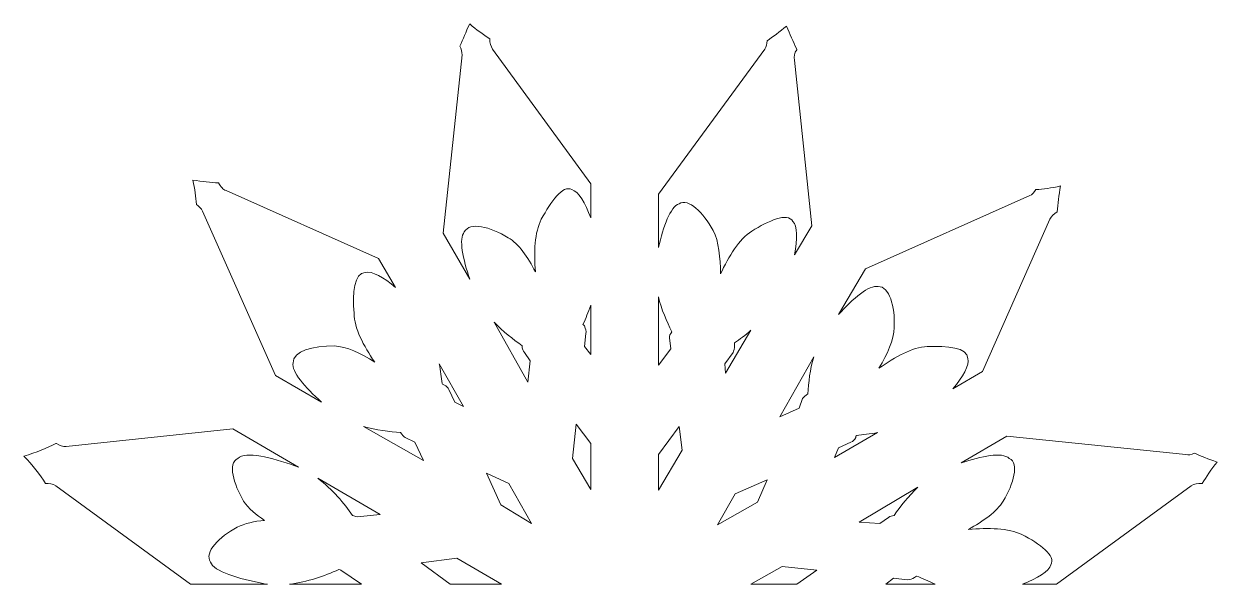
# Model space of a CAD drawing. Header units: centimetres. Extents: x -33.1 to -5.6, y 20.1 to 67.8.
# Drawn here: x -28.75 to -22.01, y 40.68 to 43.84 of the extents above; entities that cross this region are included whole.
import ezdxf

# ---------------------------------------------------------------- set-up
doc = ezdxf.new("R2010")
doc.units = ezdxf.units.CM
doc.header["$MEASUREMENT"] = 0
doc.layers.add('Layer 1', color=7, linetype='Continuous')

msp = doc.modelspace()

# ---------------------------------------------------------------- linework, layer by layer
at = {"layer": 'Layer 1', "color": 7, "lineweight": 0}
for points, knots in [([(-25.54588, 42.74426), (-25.54588, 42.74426), (-25.54588, 42.74426), (-25.54588, 42.74426), (-25.54588, 42.74426), (-25.5794, 42.82865), (-25.61536, 42.89531), (-25.65396, 42.9036), (-25.65396, 42.9036), (-25.70385, 42.93264), (-25.771, 42.83694), (-25.82587, 42.73617), (-25.82587, 42.73617), (-25.86358, 42.66161), (-25.86846, 42.55217), (-25.85939, 42.43922), (-25.85939, 42.43922), (-25.9012, 42.52313), (-25.95441, 42.59856), (-26.0125, 42.63208), (-26.0125, 42.63208), (-26.11414, 42.69436), (-26.23041, 42.72379), (-26.26062, 42.66483), (-26.26062, 42.66483), (-26.29424, 42.6276), (-26.26725, 42.51056), (-26.23041, 42.39741), (-26.23041, 42.39741), (-26.23041, 42.39741), (-26.38039, 42.65713), (-26.38039, 42.65713), (-26.38039, 42.65713), (-26.38039, 42.65713), (-26.27309, 43.66434), (-26.27309, 43.66434), (-26.27309, 43.66434), (-26.27309, 43.6811), (-26.27709, 43.69796), (-26.28528, 43.71443), (-26.28528, 43.71443), (-26.26725, 43.75244), (-26.25263, 43.79415), (-26.23041, 43.83995), (-26.23041, 43.83995), (-26.19279, 43.80604), (-26.15508, 43.78148), (-26.11746, 43.75604), (-26.11746, 43.75604), (-26.11746, 43.7307), (-26.11093, 43.71443), (-26.10099, 43.69796), (-26.10099, 43.69796), (-26.10099, 43.69796), (-25.54588, 42.93683), (-25.54588, 42.93683), (-25.54588, 42.93683), (-25.54588, 42.93683), (-25.54588, 42.74426), (-25.54588, 42.74426)], [0, 0, 0, 0, 0.0625, 0.0625, 0.0625, 0.0625, 0.125, 0.125, 0.125, 0.125, 0.1875, 0.1875, 0.1875, 0.1875, 0.25, 0.25, 0.25, 0.25, 0.3125, 0.3125, 0.3125, 0.3125, 0.375, 0.375, 0.375, 0.375, 0.4375, 0.4375, 0.4375, 0.4375, 0.5, 0.5, 0.5, 0.5, 0.5625, 0.5625, 0.5625, 0.5625, 0.625, 0.625, 0.625, 0.625, 0.6875, 0.6875, 0.6875, 0.6875, 0.75, 0.75, 0.75, 0.75, 0.8125, 0.8125, 0.8125, 0.8125, 0.875, 0.875, 0.875, 0.875, 1, 1, 1, 1]), ([(-25.16492, 42.87826), (-25.16492, 42.87826), (-25.16492, 42.87826), (-25.16492, 42.87826), (-25.16492, 42.87826), (-25.16492, 42.87826), (-24.56401, 43.69796), (-24.56401, 43.69796), (-24.56401, 43.69796), (-24.55485, 43.70985), (-24.55085, 43.727), (-24.55085, 43.74425), (-24.55085, 43.74425), (-24.51801, 43.76881), (-24.47952, 43.79415), (-24.4419, 43.82738), (-24.4419, 43.82738), (-24.42143, 43.78148), (-24.40496, 43.73977), (-24.38372, 43.69796), (-24.38372, 43.69796), (-24.38372, 43.69796), (-24.38372, 43.69796), (-24.38372, 43.69338), (-24.38372, 43.69338), (-24.39609, 43.67662), (-24.40097, 43.65615), (-24.39609, 43.63451), (-24.39609, 43.63451), (-24.39609, 43.63451), (-24.29854, 42.69972), (-24.29854, 42.69972), (-24.29854, 42.69972), (-24.29854, 42.69972), (-24.39609, 42.53541), (-24.39609, 42.53541), (-24.39609, 42.53541), (-24.37884, 42.6239), (-24.37884, 42.69972), (-24.40496, 42.72379), (-24.40496, 42.72379), (-24.43703, 42.77778), (-24.54267, 42.72798), (-24.63769, 42.66902), (-24.63769, 42.66902), (-24.70971, 42.6239), (-24.76691, 42.52683), (-24.81447, 42.42733), (-24.81447, 42.42733), (-24.81447, 42.51913), (-24.82266, 42.61045), (-24.85628, 42.67341), (-24.85628, 42.67341), (-24.91115, 42.77408), (-24.99389, 42.85769), (-25.04798, 42.82417), (-25.04798, 42.82417), (-25.09865, 42.80741), (-25.13559, 42.69436), (-25.16492, 42.5777), (-25.16492, 42.5777), (-25.16492, 42.5777), (-25.16492, 42.87826), (-25.16492, 42.87826)], [0, 0, 0, 0, 0.0588235, 0.0588235, 0.0588235, 0.0588235, 0.1176471, 0.1176471, 0.1176471, 0.1176471, 0.1764706, 0.1764706, 0.1764706, 0.1764706, 0.2352941, 0.2352941, 0.2352941, 0.2352941, 0.2941176, 0.2941176, 0.2941176, 0.2941176, 0.3529412, 0.3529412, 0.3529412, 0.3529412, 0.4117647, 0.4117647, 0.4117647, 0.4117647, 0.4705882, 0.4705882, 0.4705882, 0.4705882, 0.5294118, 0.5294118, 0.5294118, 0.5294118, 0.5882353, 0.5882353, 0.5882353, 0.5882353, 0.6470588, 0.6470588, 0.6470588, 0.6470588, 0.7058824, 0.7058824, 0.7058824, 0.7058824, 0.7647059, 0.7647059, 0.7647059, 0.7647059, 0.8235294, 0.8235294, 0.8235294, 0.8235294, 0.8823529, 0.8823529, 0.8823529, 0.8823529, 1, 1, 1, 1]), ([(-27.77333, 42.82047), (-27.77333, 42.82047), (-27.77333, 42.82047), (-27.77333, 42.82047), (-27.77333, 42.82047), (-27.77733, 42.8614), (-27.78142, 42.9072), (-27.79448, 42.95759), (-27.79448, 42.95759), (-27.7398, 42.94989), (-27.69381, 42.9454), (-27.64878, 42.94131), (-27.64878, 42.94131), (-27.63484, 42.92036), (-27.62344, 42.9036), (-27.6061, 42.8995), (-27.6061, 42.8995), (-27.6061, 42.8995), (-26.74478, 42.51426), (-26.74478, 42.51426), (-26.74478, 42.51426), (-26.74478, 42.51426), (-26.64976, 42.35161), (-26.64976, 42.35161), (-26.64976, 42.35161), (-26.71603, 42.40647), (-26.78318, 42.44828), (-26.8208, 42.436), (-26.8208, 42.436), (-26.88317, 42.436), (-26.89213, 42.31769), (-26.88317, 42.20532), (-26.88317, 42.20532), (-26.88317, 42.12112), (-26.82908, 42.02152), (-26.76681, 41.92991), (-26.76681, 41.92991), (-26.84555, 41.97991), (-26.92576, 42.01782), (-26.99612, 42.02152), (-26.99612, 42.02152), (-27.11326, 42.02152), (-27.23031, 41.99219), (-27.22709, 41.92533), (-27.22709, 41.92533), (-27.23849, 41.87583), (-27.15907, 41.78704), (-27.06746, 41.70391), (-27.06746, 41.70391), (-27.06746, 41.70391), (-27.3261, 41.85419), (-27.3261, 41.85419), (-27.3261, 41.85419), (-27.3261, 41.85419), (-27.7398, 42.78236), (-27.7398, 42.78236), (-27.7398, 42.78236), (-27.74458, 42.79971), (-27.76173, 42.80741), (-27.77333, 42.82047)], [0, 0, 0, 0, 0.0625, 0.0625, 0.0625, 0.0625, 0.125, 0.125, 0.125, 0.125, 0.1875, 0.1875, 0.1875, 0.1875, 0.25, 0.25, 0.25, 0.25, 0.3125, 0.3125, 0.3125, 0.3125, 0.375, 0.375, 0.375, 0.375, 0.4375, 0.4375, 0.4375, 0.4375, 0.5, 0.5, 0.5, 0.5, 0.5625, 0.5625, 0.5625, 0.5625, 0.625, 0.625, 0.625, 0.625, 0.6875, 0.6875, 0.6875, 0.6875, 0.75, 0.75, 0.75, 0.75, 0.8125, 0.8125, 0.8125, 0.8125, 0.875, 0.875, 0.875, 0.875, 1, 1, 1, 1]), ([(-23.99467, 42.45647), (-23.99467, 42.45647), (-23.99467, 42.45647), (-23.99467, 42.45647), (-23.99467, 42.45647), (-23.99467, 42.45647), (-23.06689, 42.86997), (-23.06689, 42.86997), (-23.06689, 42.86997), (-23.05461, 42.87416), (-23.04156, 42.89093), (-23.03327, 42.9036), (-23.03327, 42.9036), (-22.99146, 42.9072), (-22.94488, 42.91207), (-22.89498, 42.92455), (-22.89498, 42.92455), (-22.90307, 42.86997), (-22.90892, 42.82417), (-22.91291, 42.77778), (-22.91291, 42.77778), (-22.93338, 42.76521), (-22.94488, 42.75332), (-22.95394, 42.73617), (-22.95394, 42.73617), (-22.95394, 42.73617), (-23.33461, 41.87583), (-23.33461, 41.87583), (-23.33461, 41.87583), (-23.33461, 41.87583), (-23.50164, 41.77876), (-23.50164, 41.77876), (-23.50164, 41.77876), (-23.44775, 41.84591), (-23.40516, 41.91257), (-23.41822, 41.95067), (-23.41822, 41.95067), (-23.41822, 42.01304), (-23.53458, 42.02152), (-23.64666, 42.01782), (-23.64666, 42.01782), (-23.73184, 42.01304), (-23.82685, 41.95896), (-23.91934, 41.89551), (-23.91934, 41.89551), (-23.86944, 41.97543), (-23.8367, 42.05515), (-23.83338, 42.126), (-23.83338, 42.126), (-23.82685, 42.24314), (-23.86213, 42.36018), (-23.92353, 42.3558), (-23.92353, 42.3558), (-23.97421, 42.36837), (-24.06523, 42.28865), (-24.14865, 42.19763), (-24.14865, 42.19763), (-24.14865, 42.19763), (-23.99467, 42.45647), (-23.99467, 42.45647)], [0, 0, 0, 0, 0.0625, 0.0625, 0.0625, 0.0625, 0.125, 0.125, 0.125, 0.125, 0.1875, 0.1875, 0.1875, 0.1875, 0.25, 0.25, 0.25, 0.25, 0.3125, 0.3125, 0.3125, 0.3125, 0.375, 0.375, 0.375, 0.375, 0.4375, 0.4375, 0.4375, 0.4375, 0.5, 0.5, 0.5, 0.5, 0.5625, 0.5625, 0.5625, 0.5625, 0.625, 0.625, 0.625, 0.625, 0.6875, 0.6875, 0.6875, 0.6875, 0.75, 0.75, 0.75, 0.75, 0.8125, 0.8125, 0.8125, 0.8125, 0.875, 0.875, 0.875, 0.875, 1, 1, 1, 1]), ([(-25.54588, 41.97172), (-25.54588, 41.97172), (-25.54588, 41.97172), (-25.54588, 41.97172), (-25.54588, 41.97172), (-25.54588, 41.97172), (-25.58262, 42.01782), (-25.58262, 42.01782), (-25.58262, 42.01782), (-25.58262, 42.01782), (-25.57434, 42.09208), (-25.57434, 42.09208), (-25.57434, 42.09208), (-25.572, 42.10465), (-25.57434, 42.11742), (-25.58262, 42.13418), (-25.58262, 42.13418), (-25.58262, 42.13876), (-25.59081, 42.13876), (-25.59081, 42.14276), (-25.59081, 42.14276), (-25.57434, 42.17638), (-25.56128, 42.20991), (-25.54588, 42.25171), (-25.54588, 42.25171), (-25.54588, 42.25171), (-25.54588, 41.97172), (-25.54588, 41.97172)], [0, 0, 0, 0, 0.125, 0.125, 0.125, 0.125, 0.25, 0.25, 0.25, 0.25, 0.375, 0.375, 0.375, 0.375, 0.5, 0.5, 0.5, 0.5, 0.625, 0.625, 0.625, 0.625, 0.75, 0.75, 0.75, 0.75, 1, 1, 1, 1]), ([(-25.16492, 42.29752), (-25.16492, 42.29752), (-25.16492, 42.29752), (-25.16492, 42.29752), (-25.16492, 42.29752), (-25.14777, 42.22638), (-25.11746, 42.15923), (-25.08891, 42.10144), (-25.08891, 42.10144), (-25.09865, 42.08867), (-25.10284, 42.0761), (-25.10284, 42.06674), (-25.10284, 42.06674), (-25.10284, 42.06674), (-25.09544, 42.00525), (-25.09544, 42.00525), (-25.09544, 42.00525), (-25.09544, 42.00525), (-25.16492, 41.91257), (-25.16492, 41.91257), (-25.16492, 41.91257), (-25.16492, 41.91257), (-25.16492, 42.29752), (-25.16492, 42.29752)], [0, 0, 0, 0, 0.1428571, 0.1428571, 0.1428571, 0.1428571, 0.2857143, 0.2857143, 0.2857143, 0.2857143, 0.4285714, 0.4285714, 0.4285714, 0.4285714, 0.5714286, 0.5714286, 0.5714286, 0.5714286, 0.7142857, 0.7142857, 0.7142857, 0.7142857, 1, 1, 1, 1]), ([(-26.0928, 42.15552), (-26.0928, 42.15552), (-26.0928, 42.15552), (-26.0928, 42.15552), (-26.0928, 42.15552), (-26.0429, 42.10144), (-25.98394, 42.05885), (-25.93395, 42.02152), (-25.93395, 42.02152), (-25.93395, 42.00525), (-25.92995, 41.99219), (-25.92167, 41.98391), (-25.92167, 41.98391), (-25.92167, 41.98391), (-25.88814, 41.93761), (-25.88814, 41.93761), (-25.88814, 41.93761), (-25.88814, 41.93761), (-25.9012, 41.81696), (-25.9012, 41.81696), (-25.9012, 41.81696), (-25.9012, 41.81696), (-26.0928, 42.15552), (-26.0928, 42.15552)], [0, 0, 0, 0, 0.1428571, 0.1428571, 0.1428571, 0.1428571, 0.2857143, 0.2857143, 0.2857143, 0.2857143, 0.4285714, 0.4285714, 0.4285714, 0.4285714, 0.5714286, 0.5714286, 0.5714286, 0.5714286, 0.7142857, 0.7142857, 0.7142857, 0.7142857, 1, 1, 1, 1]), ([(-24.73505, 42.03838), (-24.73505, 42.03838), (-24.73505, 42.03838), (-24.73505, 42.03838), (-24.73505, 42.03838), (-24.70561, 42.05885), (-24.67209, 42.08019), (-24.64334, 42.10923), (-24.64334, 42.10923), (-24.64334, 42.10923), (-24.78504, 41.86676), (-24.78504, 41.86676), (-24.78504, 41.86676), (-24.78504, 41.86676), (-24.78913, 41.92085), (-24.78913, 41.92085), (-24.78913, 41.92085), (-24.78913, 41.92085), (-24.74323, 41.98391), (-24.74323, 41.98391), (-24.74323, 41.98391), (-24.73836, 41.99219), (-24.73505, 42.00895), (-24.73505, 42.02152), (-24.73505, 42.02152), (-24.73505, 42.0261), (-24.73505, 42.03429), (-24.73505, 42.03838)], [0, 0, 0, 0, 0.125, 0.125, 0.125, 0.125, 0.25, 0.25, 0.25, 0.25, 0.375, 0.375, 0.375, 0.375, 0.5, 0.5, 0.5, 0.5, 0.625, 0.625, 0.625, 0.625, 0.75, 0.75, 0.75, 0.75, 1, 1, 1, 1]), ([(-26.26569, 41.67926), (-26.26569, 41.67926), (-26.26569, 41.67926), (-26.26569, 41.67926), (-26.26569, 41.67926), (-26.26569, 41.67926), (-26.31403, 41.70391), (-26.31403, 41.70391), (-26.31403, 41.70391), (-26.31403, 41.70391), (-26.34765, 41.77515), (-26.34765, 41.77515), (-26.34765, 41.77515), (-26.35164, 41.78334), (-26.36071, 41.79562), (-26.37299, 41.79962), (-26.37299, 41.79962), (-26.37698, 41.8041), (-26.38605, 41.8041), (-26.38605, 41.80839), (-26.38605, 41.80839), (-26.39004, 41.84191), (-26.39423, 41.87953), (-26.40232, 41.92085), (-26.40232, 41.92085), (-26.40232, 41.92085), (-26.26569, 41.67926), (-26.26569, 41.67926)], [0, 0, 0, 0, 0.125, 0.125, 0.125, 0.125, 0.25, 0.25, 0.25, 0.25, 0.375, 0.375, 0.375, 0.375, 0.5, 0.5, 0.5, 0.5, 0.625, 0.625, 0.625, 0.625, 0.75, 0.75, 0.75, 0.75, 1, 1, 1, 1]), ([(-24.28792, 41.95896), (-24.28792, 41.95896), (-24.28792, 41.95896), (-24.28792, 41.95896), (-24.28792, 41.95896), (-24.30848, 41.88859), (-24.31647, 41.81238), (-24.32154, 41.74972), (-24.32154, 41.74972), (-24.33294, 41.74105), (-24.34201, 41.73335), (-24.35087, 41.72428), (-24.35087, 41.72428), (-24.35087, 41.72428), (-24.37056, 41.67039), (-24.37056, 41.67039), (-24.37056, 41.67039), (-24.37056, 41.67039), (-24.47952, 41.62039), (-24.47952, 41.62039), (-24.47952, 41.62039), (-24.47952, 41.62039), (-24.28792, 41.95896), (-24.28792, 41.95896)], [0, 0, 0, 0, 0.1428571, 0.1428571, 0.1428571, 0.1428571, 0.2857143, 0.2857143, 0.2857143, 0.2857143, 0.4285714, 0.4285714, 0.4285714, 0.4285714, 0.5714286, 0.5714286, 0.5714286, 0.5714286, 0.7142857, 0.7142857, 0.7142857, 0.7142857, 1, 1, 1, 1]), ([(-25.54588, 41.2104), (-25.54588, 41.2104), (-25.54588, 41.2104), (-25.54588, 41.2104), (-25.54588, 41.2104), (-25.54588, 41.2104), (-25.64977, 41.38611), (-25.64977, 41.38611), (-25.64977, 41.38611), (-25.64977, 41.38611), (-25.6293, 41.57859), (-25.6293, 41.57859), (-25.6293, 41.57859), (-25.6293, 41.57859), (-25.54588, 41.47012), (-25.54588, 41.47012), (-25.54588, 41.47012), (-25.54588, 41.47012), (-25.54588, 41.2104), (-25.54588, 41.2104)], [0, 0, 0, 0, 0.1666667, 0.1666667, 0.1666667, 0.1666667, 0.3333333, 0.3333333, 0.3333333, 0.3333333, 0.5, 0.5, 0.5, 0.5, 0.6666667, 0.6666667, 0.6666667, 0.6666667, 1, 1, 1, 1]), ([(-28.56682, 41.23174), (-28.56682, 41.23174), (-28.56682, 41.23174), (-28.56682, 41.23174), (-28.56682, 41.23174), (-28.58484, 41.24451), (-28.60619, 41.24451), (-28.62578, 41.24451), (-28.62578, 41.24451), (-28.65686, 41.29402), (-28.6978, 41.3481), (-28.74789, 41.39839), (-28.74789, 41.39839), (-28.67577, 41.41973), (-28.61759, 41.44478), (-28.56682, 41.47012), (-28.56682, 41.47012), (-28.56682, 41.47012), (-28.56682, 41.47012), (-28.5635, 41.47012), (-28.5635, 41.47012), (-28.5481, 41.45735), (-28.52588, 41.45277), (-28.50863, 41.45277), (-28.50863, 41.45277), (-28.50863, 41.45277), (-27.56857, 41.55325), (-27.56857, 41.55325), (-27.56857, 41.55325), (-27.56857, 41.55325), (-27.19756, 41.33612), (-27.19756, 41.33612), (-27.19756, 41.33612), (-27.20087, 41.33612), (-27.20916, 41.34401), (-27.21803, 41.34401), (-27.21803, 41.34401), (-27.34832, 41.3902), (-27.49402, 41.42831), (-27.53983, 41.38611), (-27.53983, 41.38611), (-27.5981, 41.35658), (-27.56448, 41.24451), (-27.50708, 41.14403), (-27.50708, 41.14403), (-27.48086, 41.10193), (-27.43506, 41.0684), (-27.38838, 41.03517), (-27.38838, 41.03517), (-27.44734, 41.03147), (-27.50055, 41.01802), (-27.54324, 40.99755), (-27.54324, 40.99755), (-27.64391, 40.94347), (-27.73152, 40.85498), (-27.69381, 40.8006), (-27.69381, 40.8006), (-27.67743, 40.7469), (-27.53096, 40.7048), (-27.39744, 40.67946), (-27.39744, 40.67946), (-27.38838, 40.67576), (-27.38097, 40.67576), (-27.37279, 40.67576), (-27.37279, 40.67576), (-27.37279, 40.67576), (-27.80773, 40.67576), (-27.80773, 40.67576), (-27.80773, 40.67576), (-27.80773, 40.67576), (-28.56682, 41.23174), (-28.56682, 41.23174)], [0, 0, 0, 0, 0.0526316, 0.0526316, 0.0526316, 0.0526316, 0.1052632, 0.1052632, 0.1052632, 0.1052632, 0.1578947, 0.1578947, 0.1578947, 0.1578947, 0.2105263, 0.2105263, 0.2105263, 0.2105263, 0.2631579, 0.2631579, 0.2631579, 0.2631579, 0.3157895, 0.3157895, 0.3157895, 0.3157895, 0.3684211, 0.3684211, 0.3684211, 0.3684211, 0.4210526, 0.4210526, 0.4210526, 0.4210526, 0.4736842, 0.4736842, 0.4736842, 0.4736842, 0.5263158, 0.5263158, 0.5263158, 0.5263158, 0.5789474, 0.5789474, 0.5789474, 0.5789474, 0.6315789, 0.6315789, 0.6315789, 0.6315789, 0.6842105, 0.6842105, 0.6842105, 0.6842105, 0.7368421, 0.7368421, 0.7368421, 0.7368421, 0.7894737, 0.7894737, 0.7894737, 0.7894737, 0.8421053, 0.8421053, 0.8421053, 0.8421053, 0.8947368, 0.8947368, 0.8947368, 0.8947368, 1, 1, 1, 1]), ([(-26.62023, 41.5319), (-26.62023, 41.5319), (-26.62023, 41.5319), (-26.62023, 41.5319), (-26.62023, 41.5319), (-26.61205, 41.51963), (-26.60308, 41.50735), (-26.59489, 41.50364), (-26.59489, 41.50364), (-26.59489, 41.50364), (-26.53993, 41.47782), (-26.53993, 41.47782), (-26.53993, 41.47782), (-26.53993, 41.47782), (-26.49081, 41.37393), (-26.49081, 41.37393), (-26.49081, 41.37393), (-26.49081, 41.37393), (-26.82908, 41.56592), (-26.82908, 41.56592), (-26.82908, 41.56592), (-26.75852, 41.54467), (-26.68163, 41.53678), (-26.62023, 41.5319)], [0, 0, 0, 0, 0.1428571, 0.1428571, 0.1428571, 0.1428571, 0.2857143, 0.2857143, 0.2857143, 0.2857143, 0.4285714, 0.4285714, 0.4285714, 0.4285714, 0.5714286, 0.5714286, 0.5714286, 0.5714286, 0.7142857, 0.7142857, 0.7142857, 0.7142857, 1, 1, 1, 1]), ([(-25.16492, 41.40745), (-25.16492, 41.40745), (-25.16492, 41.40745), (-25.16492, 41.40745), (-25.16492, 41.40745), (-25.16492, 41.40745), (-25.04798, 41.56592), (-25.04798, 41.56592), (-25.04798, 41.56592), (-25.04798, 41.56592), (-25.03063, 41.43201), (-25.03063, 41.43201), (-25.03063, 41.43201), (-25.03063, 41.43201), (-25.16492, 41.2064), (-25.16492, 41.2064), (-25.16492, 41.2064), (-25.16492, 41.2064), (-25.16492, 41.40745), (-25.16492, 41.40745)], [0, 0, 0, 0, 0.1666667, 0.1666667, 0.1666667, 0.1666667, 0.3333333, 0.3333333, 0.3333333, 0.3333333, 0.5, 0.5, 0.5, 0.5, 0.6666667, 0.6666667, 0.6666667, 0.6666667, 1, 1, 1, 1]), ([(-24.14865, 41.44478), (-24.14865, 41.44478), (-24.14865, 41.44478), (-24.14865, 41.44478), (-24.14865, 41.44478), (-24.14865, 41.44478), (-24.07829, 41.47782), (-24.07829, 41.47782), (-24.07829, 41.47782), (-24.06523, 41.48269), (-24.05783, 41.49088), (-24.04964, 41.50364), (-24.04964, 41.50364), (-24.04964, 41.50735), (-24.04964, 41.51592), (-24.04477, 41.51592), (-24.04477, 41.51592), (-24.01202, 41.51963), (-23.96846, 41.5245), (-23.92753, 41.5319), (-23.92753, 41.5319), (-23.92753, 41.5319), (-24.17078, 41.3902), (-24.17078, 41.3902), (-24.17078, 41.3902), (-24.17078, 41.3902), (-24.14865, 41.44478), (-24.14865, 41.44478)], [0, 0, 0, 0, 0.125, 0.125, 0.125, 0.125, 0.25, 0.25, 0.25, 0.25, 0.375, 0.375, 0.375, 0.375, 0.5, 0.5, 0.5, 0.5, 0.625, 0.625, 0.625, 0.625, 0.75, 0.75, 0.75, 0.75, 1, 1, 1, 1]), ([(-22.91632, 40.67576), (-22.91632, 40.67576), (-22.91632, 40.67576), (-22.91632, 40.67576), (-22.91632, 40.67576), (-22.91632, 40.67576), (-23.10783, 40.67576), (-23.10783, 40.67576), (-23.10783, 40.67576), (-23.02509, 40.70928), (-22.95794, 40.7469), (-22.94907, 40.785), (-22.94907, 40.785), (-22.91632, 40.835), (-23.01193, 40.90585), (-23.11182, 40.95536), (-23.11182, 40.95536), (-23.18803, 40.99346), (-23.30186, 40.99346), (-23.41423, 40.9845), (-23.41423, 40.9845), (-23.32973, 41.03147), (-23.25352, 41.08517), (-23.21766, 41.14403), (-23.21766, 41.14403), (-23.1585, 41.24451), (-23.12585, 41.35658), (-23.18326, 41.38611), (-23.18326, 41.38611), (-23.22497, 41.42431), (-23.3388, 41.39839), (-23.45584, 41.36029), (-23.45584, 41.36029), (-23.45584, 41.36029), (-23.19632, 41.51193), (-23.19632, 41.51193), (-23.19632, 41.51193), (-23.19632, 41.51193), (-22.1857, 41.40745), (-22.1857, 41.40745), (-22.1857, 41.40745), (-22.17176, 41.40297), (-22.15617, 41.40745), (-22.13824, 41.41515), (-22.13824, 41.41515), (-22.10062, 41.39839), (-22.05881, 41.38192), (-22.0096, 41.36516), (-22.0096, 41.36516), (-22.04234, 41.32393), (-22.07187, 41.28174), (-22.09321, 41.24451), (-22.09321, 41.24451), (-22.09321, 41.24451), (-22.09721, 41.24451), (-22.09721, 41.24451), (-22.09721, 41.24451), (-22.11689, 41.24451), (-22.13824, 41.24451), (-22.15617, 41.23174), (-22.15617, 41.23174), (-22.15617, 41.23174), (-22.91632, 40.67576), (-22.91632, 40.67576)], [0, 0, 0, 0, 0.0588235, 0.0588235, 0.0588235, 0.0588235, 0.1176471, 0.1176471, 0.1176471, 0.1176471, 0.1764706, 0.1764706, 0.1764706, 0.1764706, 0.2352941, 0.2352941, 0.2352941, 0.2352941, 0.2941176, 0.2941176, 0.2941176, 0.2941176, 0.3529412, 0.3529412, 0.3529412, 0.3529412, 0.4117647, 0.4117647, 0.4117647, 0.4117647, 0.4705882, 0.4705882, 0.4705882, 0.4705882, 0.5294118, 0.5294118, 0.5294118, 0.5294118, 0.5882353, 0.5882353, 0.5882353, 0.5882353, 0.6470588, 0.6470588, 0.6470588, 0.6470588, 0.7058824, 0.7058824, 0.7058824, 0.7058824, 0.7647059, 0.7647059, 0.7647059, 0.7647059, 0.8235294, 0.8235294, 0.8235294, 0.8235294, 0.8823529, 0.8823529, 0.8823529, 0.8823529, 1, 1, 1, 1]), ([(-26.8667, 41.05564), (-26.8667, 41.05564), (-26.8667, 41.05564), (-26.8667, 41.05564), (-26.8667, 41.05564), (-26.87488, 41.06071), (-26.88317, 41.06071), (-26.89213, 41.06431), (-26.89213, 41.06431), (-26.93716, 41.13146), (-27.00518, 41.2104), (-27.08792, 41.27355), (-27.08792, 41.27355), (-27.08792, 41.27355), (-26.73659, 41.0684), (-26.73659, 41.0684), (-26.73659, 41.0684), (-26.73659, 41.0684), (-26.8667, 41.05564), (-26.8667, 41.05564)], [0, 0, 0, 0, 0.1666667, 0.1666667, 0.1666667, 0.1666667, 0.3333333, 0.3333333, 0.3333333, 0.3333333, 0.5, 0.5, 0.5, 0.5, 0.6666667, 0.6666667, 0.6666667, 0.6666667, 1, 1, 1, 1]), ([(-26.01016, 41.24451), (-26.01016, 41.24451), (-26.01016, 41.24451), (-26.01016, 41.24451), (-26.01016, 41.24451), (-26.01016, 41.24451), (-25.88074, 41.01802), (-25.88074, 41.01802), (-25.88074, 41.01802), (-25.88074, 41.01802), (-26.05518, 41.12279), (-26.05518, 41.12279), (-26.05518, 41.12279), (-26.05518, 41.12279), (-26.13539, 41.30259), (-26.13539, 41.30259), (-26.13539, 41.30259), (-26.13539, 41.30259), (-26.01016, 41.24451), (-26.01016, 41.24451)], [0, 0, 0, 0, 0.1666667, 0.1666667, 0.1666667, 0.1666667, 0.3333333, 0.3333333, 0.3333333, 0.3333333, 0.5, 0.5, 0.5, 0.5, 0.6666667, 0.6666667, 0.6666667, 0.6666667, 1, 1, 1, 1]), ([(-24.73095, 41.18555), (-24.73095, 41.18555), (-24.73095, 41.18555), (-24.73095, 41.18555), (-24.73095, 41.18555), (-24.73095, 41.18555), (-24.55085, 41.26449), (-24.55085, 41.26449), (-24.55085, 41.26449), (-24.55085, 41.26449), (-24.60494, 41.13955), (-24.60494, 41.13955), (-24.60494, 41.13955), (-24.60494, 41.13955), (-24.83085, 41.00983), (-24.83085, 41.00983), (-24.83085, 41.00983), (-24.83085, 41.00983), (-24.73095, 41.18555), (-24.73095, 41.18555)], [0, 0, 0, 0, 0.1666667, 0.1666667, 0.1666667, 0.1666667, 0.3333333, 0.3333333, 0.3333333, 0.3333333, 0.5, 0.5, 0.5, 0.5, 0.6666667, 0.6666667, 0.6666667, 0.6666667, 1, 1, 1, 1]), ([(-24.03161, 41.0266), (-24.03161, 41.0266), (-24.03161, 41.0266), (-24.03161, 41.0266), (-24.03161, 41.0266), (-24.03161, 41.0266), (-23.69909, 41.22316), (-23.69909, 41.22316), (-23.69909, 41.22316), (-23.7523, 41.17317), (-23.79811, 41.11421), (-23.83338, 41.06431), (-23.83338, 41.06431), (-23.84479, 41.06071), (-23.85638, 41.06071), (-23.86613, 41.05164), (-23.86613, 41.05164), (-23.86613, 41.05164), (-23.91525, 41.01802), (-23.91525, 41.01802), (-23.91525, 41.01802), (-23.91525, 41.01802), (-24.03161, 41.0266), (-24.03161, 41.0266)], [0, 0, 0, 0, 0.1428571, 0.1428571, 0.1428571, 0.1428571, 0.2857143, 0.2857143, 0.2857143, 0.2857143, 0.4285714, 0.4285714, 0.4285714, 0.4285714, 0.5714286, 0.5714286, 0.5714286, 0.5714286, 0.7142857, 0.7142857, 0.7142857, 0.7142857, 1, 1, 1, 1]), ([(-26.50387, 40.79689), (-26.50387, 40.79689), (-26.50387, 40.79689), (-26.50387, 40.79689), (-26.50387, 40.79689), (-26.50387, 40.79689), (-26.30331, 40.82223), (-26.30331, 40.82223), (-26.30331, 40.82223), (-26.30331, 40.82223), (-26.05119, 40.67576), (-26.05119, 40.67576), (-26.05119, 40.67576), (-26.05119, 40.67576), (-26.34024, 40.67576), (-26.34024, 40.67576), (-26.34024, 40.67576), (-26.34024, 40.67576), (-26.50387, 40.79689), (-26.50387, 40.79689)], [0, 0, 0, 0, 0.1666667, 0.1666667, 0.1666667, 0.1666667, 0.3333333, 0.3333333, 0.3333333, 0.3333333, 0.5, 0.5, 0.5, 0.5, 0.6666667, 0.6666667, 0.6666667, 0.6666667, 1, 1, 1, 1]), ([(-24.38372, 40.67576), (-24.38372, 40.67576), (-24.38372, 40.67576), (-24.38372, 40.67576), (-24.38372, 40.67576), (-24.38372, 40.67576), (-24.64334, 40.67576), (-24.64334, 40.67576), (-24.64334, 40.67576), (-24.64334, 40.67576), (-24.46646, 40.77555), (-24.46646, 40.77555), (-24.46646, 40.77555), (-24.46646, 40.77555), (-24.26989, 40.75518), (-24.26989, 40.75518), (-24.26989, 40.75518), (-24.26989, 40.75518), (-24.38372, 40.67576), (-24.38372, 40.67576)], [0, 0, 0, 0, 0.1666667, 0.1666667, 0.1666667, 0.1666667, 0.3333333, 0.3333333, 0.3333333, 0.3333333, 0.5, 0.5, 0.5, 0.5, 0.6666667, 0.6666667, 0.6666667, 0.6666667, 1, 1, 1, 1]), ([(-27.24756, 40.67576), (-27.24756, 40.67576), (-27.24756, 40.67576), (-27.24756, 40.67576), (-27.24756, 40.67576), (-27.14688, 40.68833), (-27.05011, 40.72117), (-26.9699, 40.75879), (-26.9699, 40.75879), (-26.96591, 40.75518), (-26.9585, 40.75518), (-26.9585, 40.75518), (-26.9585, 40.75518), (-26.9585, 40.75518), (-26.84136, 40.67576), (-26.84136, 40.67576), (-26.84136, 40.67576), (-26.84136, 40.67576), (-27.24756, 40.67576), (-27.24756, 40.67576)], [0, 0, 0, 0, 0.1666667, 0.1666667, 0.1666667, 0.1666667, 0.3333333, 0.3333333, 0.3333333, 0.3333333, 0.5, 0.5, 0.5, 0.5, 0.6666667, 0.6666667, 0.6666667, 0.6666667, 1, 1, 1, 1]), ([(-23.88094, 40.67576), (-23.88094, 40.67576), (-23.88094, 40.67576), (-23.88094, 40.67576), (-23.88094, 40.67576), (-23.88094, 40.67576), (-23.8367, 40.70928), (-23.8367, 40.70928), (-23.8367, 40.70928), (-23.8367, 40.70928), (-23.76058, 40.7007), (-23.76058, 40.7007), (-23.76058, 40.7007), (-23.74334, 40.7007), (-23.73184, 40.7048), (-23.71878, 40.71298), (-23.71878, 40.71298), (-23.71381, 40.71298), (-23.71049, 40.72117), (-23.7065, 40.72117), (-23.7065, 40.72117), (-23.67629, 40.70928), (-23.63935, 40.69203), (-23.60173, 40.67576), (-23.60173, 40.67576), (-23.60173, 40.67576), (-23.88094, 40.67576), (-23.88094, 40.67576)], [0, 0, 0, 0, 0.125, 0.125, 0.125, 0.125, 0.25, 0.25, 0.25, 0.25, 0.375, 0.375, 0.375, 0.375, 0.5, 0.5, 0.5, 0.5, 0.625, 0.625, 0.625, 0.625, 0.75, 0.75, 0.75, 0.75, 1, 1, 1, 1])]:
    msp.add_open_spline(points, degree=3, knots=knots, dxfattribs=at)

doc.saveas('drawing.dxf')
